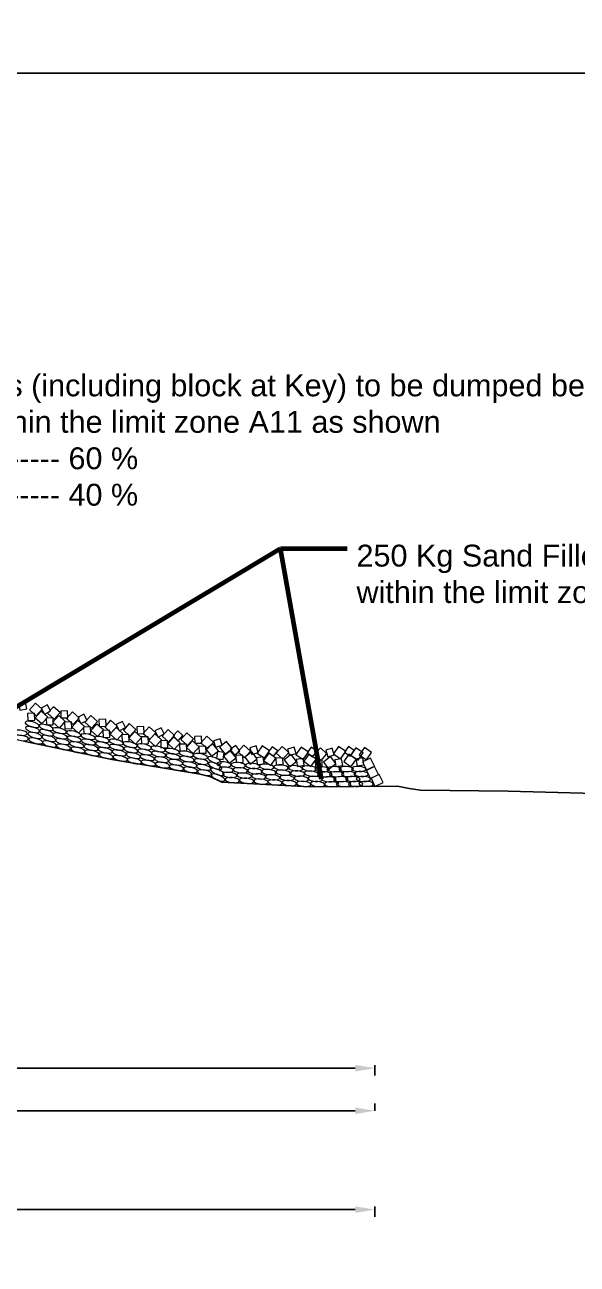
# Model space of a CAD drawing. Header units: inches. Extents: x -885 to 26362, y -28010 to 990.
# Drawn here: x -428.9 to -401, y -13298.7 to -13236 of the extents above; entities that cross this region are included whole.
import ezdxf

# ---------------------------------------------------------------- set-up
doc = ezdxf.new("R2010")
doc.units = ezdxf.units.IN
doc.header["$MEASUREMENT"] = 0
doc.header["$PDMODE"] = 3
doc.linetypes.add('HIDDEN', pattern=[9.525, 6.35, -3.175])
doc.layers.add('GL', color=3, linetype='HIDDEN')
doc.layers.add('LINE', color=7, linetype='Continuous')
doc.styles.add('dim', font='isocp.shx')
doc.styles.get("Standard").update_dxf_attribs({"font": 'arial.ttf'})
doc.dimstyles.get("Standard").update_dxf_attribs({"dimtxt": 0.18, "dimasz": 0.18, "dimexe": 0.18, "dimexo": 0.0625, "dimgap": 0.09, "dimtad": 0, "dimtih": 1, "dimtoh": 1, "dimdec": 4, "dimzin": 0, "dimdsep": 46, "dimtxsty": 'Standard', "dimcen": 0.09, "dimadec": 0, "dimazin": 0, "dimtfac": 1, "dimtdec": 4, "dimtofl": 0, "dimtmove": 0, "dimatfit": 3, "dimfxl": 1, "dimtolj": 1, "dimtzin": 0, "dimarcsym": 0})
doc.dimstyles.new('STANDARD$0', dxfattribs={"dimscale": 0, "dimtxt": 8, "dimasz": 8, "dimexe": 4, "dimexo": 0, "dimgap": 2, "dimtad": 1, "dimdec": 0, "dimzin": 0, "dimdsep": 46, "dimtxsty": 'dim', "dimblk": 'DOTSMALL', "dimcen": 1, "dimclrd": 6, "dimclre": 6, "dimclrt": 256, "dimadec": 0, "dimazin": 0, "dimtfac": 1, "dimtdec": 0, "dimtix": 1, "dimtofl": 0, "dimtmove": 1, "dimatfit": 3, "dimldrblk": 'DOTSMALL', "dimfxl": 6, "dimtolj": 1, "dimtzin": 0, "dimarcsym": 0})

# ---------------------------------------------------------------- blocks, each defined once
blk = doc.blocks.new('*D99')
at = {"color": 0, "lineweight": -2, "ltscale": 0.5, "transparency": 16777216}
for p, q in [((-476.042, -13280.144), (-476.042, -13280.658)), ((-475.634, -13280.294), (-474.246, -13280.294)), ((-473.839, -13280.144), (-473.839, -13280.658)), ((-473.839, -13280.294), (-473.431, -13280.294))]:
    blk.add_line(p, q, dxfattribs=at)
at = {"color": 0, "linetype": 'Continuous', "ltscale": 0.5, "transparency": 16777216}
for points in [[(-475.634, -13280.226), (-475.634, -13280.362), (-476.042, -13280.294)], [(-474.246, -13280.226), (-474.246, -13280.362), (-473.839, -13280.294)]]:
    blk.add_solid(points, dxfattribs=at)
at = {"layer": 'Defpoints', "color": 0, "linetype": 'ByBlock', "ltscale": 0.5, "transparency": 16777216}
for p in [(4194.63, -9456.344), (4196.13, -9456.344), (4196.13, -9456.357)]:
    blk.add_point(p, dxfattribs=at)
at = {"layer": 'Defpoints', "color": 0, "linetype": 'Continuous', "ltscale": 0.5, "transparency": 16777216}
for p in [(-476.042, -13279.599), (-473.839, -13279.627), (-473.839, -13280.294)]:
    blk.add_point(p, dxfattribs=at)
at = {"layer": 'LINE', "color": 0, "lineweight": -2, "ltscale": 0.5, "transparency": 16777216}
for p, q in [((4193.63, -9456.344), (4191.783, -9456.344)), ((4194.63, -9456.344), (4194.63, -9456.164)), ((4196.13, -9456.344), (4196.13, -9456.164)), ((4197.13, -9456.344), (4198.13, -9456.344))]:
    blk.add_line(p, q, dxfattribs=at)
at = {"layer": 'LINE', "color": 0, "linetype": 'ByBlock', "ltscale": 0.5, "transparency": 16777216}
for points in [[(4193.63, -9456.178), (4193.63, -9456.511), (4194.63, -9456.344)], [(4197.13, -9456.178), (4197.13, -9456.511), (4196.13, -9456.344)]]:
    blk.add_solid(points, dxfattribs=at)
at = {"color": 0, "linetype": 'Continuous', "lineweight": -3, "ltscale": 0.5, "transparency": 16777216, "insert": (-471.465, -13280.294), "char_height": 1, "attachment_point": 5}
blk.add_mtext('\\A1;2.00m', dxfattribs=at)
at = {"layer": 'LINE', "color": 0, "linetype": 'ByBlock', "lineweight": 20, "ltscale": 0.5, "transparency": 16777216, "insert": (4189.275, -9456.344), "char_height": 0.85, "attachment_point": 5}
blk.add_mtext('\\A1;{\\H1.412x;1.50 m}', dxfattribs=at)
blk = doc.blocks.new('*D95')
at = {"color": 0, "lineweight": -2, "ltscale": 0.5, "transparency": 16777216}
for p, q in [((-474.19, -13288.595), (-474.19, -13289.109)), ((-473.19, -13288.745), (-444.699, -13288.745)), ((-412.19, -13288.745), (-440.68, -13288.745)), ((-411.19, -13288.595), (-411.19, -13289.109))]:
    blk.add_line(p, q, dxfattribs=at)
at = {"color": 0, "linetype": 'Continuous', "ltscale": 0.5, "transparency": 16777216}
for points in [[(-473.19, -13288.578), (-473.19, -13288.912), (-474.19, -13288.745)], [(-412.19, -13288.578), (-412.19, -13288.912), (-411.19, -13288.745)]]:
    blk.add_solid(points, dxfattribs=at)
at = {"layer": 'Defpoints', "color": 0, "linetype": 'Continuous', "ltscale": 0.5, "transparency": 16777216}
for p in [(-474.19, -13288.146), (-411.19, -13288.146), (-411.19, -13288.745)]:
    blk.add_point(p, dxfattribs=at)
at = {"color": 0, "linetype": 'Continuous', "lineweight": -3, "ltscale": 0.5, "transparency": 16777216, "insert": (-442.69, -13288.745), "char_height": 0.85, "attachment_point": 5}
blk.add_mtext('\\A1;63.00m', dxfattribs=at)
blk = doc.blocks.new('*D96')
at = {"color": 0, "lineweight": -2, "ltscale": 0.5, "transparency": 16777216}
for p, q in [((-476.04, -13295.901), (-476.04, -13295.537)), ((-475.04, -13295.901), (-444.662, -13295.901)), ((-412.19, -13295.901), (-440.642, -13295.901)), ((-411.19, -13295.751), (-411.19, -13296.265))]:
    blk.add_line(p, q, dxfattribs=at)
at = {"color": 0, "linetype": 'Continuous', "ltscale": 0.5, "transparency": 16777216}
for points in [[(-475.04, -13295.734), (-475.04, -13296.067), (-476.04, -13295.901)], [(-412.19, -13295.734), (-412.19, -13296.067), (-411.19, -13295.901)]]:
    blk.add_solid(points, dxfattribs=at)
at = {"layer": 'Defpoints', "color": 0, "linetype": 'Continuous', "ltscale": 0.5, "transparency": 16777216}
for p in [(-411.19, -13295.215), (-476.04, -13295.985), (-411.19, -13295.901)]:
    blk.add_point(p, dxfattribs=at)
at = {"color": 0, "linetype": 'Continuous', "lineweight": -3, "ltscale": 0.5, "transparency": 16777216, "insert": (-442.652, -13295.901), "char_height": 0.85, "attachment_point": 5}
blk.add_mtext('\\A1;64.85m', dxfattribs=at)
blk = doc.blocks.new('*D97')
at = {"color": 0, "lineweight": -2, "ltscale": 0.5, "transparency": 16777216}
for p, q in [((-411.19, -13290.9), (-411.19, -13290.536)), ((-476.04, -13290.75), (-476.04, -13291.264)), ((-475.04, -13290.9), (-445.126, -13290.9)), ((-412.19, -13290.9), (-439.973, -13290.9))]:
    blk.add_line(p, q, dxfattribs=at)
at = {"color": 0, "linetype": 'Continuous', "ltscale": 0.5, "transparency": 16777216}
for points in [[(-475.04, -13290.733), (-475.04, -13291.067), (-476.04, -13290.9)], [(-412.19, -13290.733), (-412.19, -13291.067), (-411.19, -13290.9)]]:
    blk.add_solid(points, dxfattribs=at)
at = {"layer": 'Defpoints', "color": 0, "linetype": 'Continuous', "ltscale": 0.5, "transparency": 16777216}
for p in [(-476.04, -13289.486), (-476.04, -13290.9), (-411.19, -13290.9)]:
    blk.add_point(p, dxfattribs=at)
at = {"color": 0, "linetype": 'Continuous', "lineweight": -3, "ltscale": 0.5, "transparency": 16777216, "insert": (-442.549, -13290.9), "char_height": 0.85, "attachment_point": 5}
blk.add_mtext('\\A1;Zone-A11', dxfattribs=at)

msp = doc.modelspace()

# ---------------------------------------------------------------- linework, layer by layer
at = {"layer": 'GL'}
msp.add_lwpolyline([(-428.964809, -13272.196055), (-424.486209, -13273.137455), (-420.031009, -13273.872055), (-419.480309, -13274.003855), (-418.926609, -13274.273055), (-414.473409, -13274.515655), (-410.043509, -13274.480055), (-409.467509, -13274.593655), (-408.888409, -13274.683755), (-404.460609, -13274.731755), (-400.056009, -13274.848955)], dxfattribs=at)
at = {"layer": 'LINE', "color": 7, "lineweight": -2, "ltscale": 0.5}
msp.add_lwpolyline([(-528.227449, -13364.141236), (-528.227449, -13238.405176), (-350.41888, -13238.405176), (-350.41888, -13364.141236), (-528.227449, -13364.141236)], close=True, dxfattribs=at)
at = {"layer": 'LINE', "color": 0, "linetype": 'ByBlock', "lineweight": 18, "ltscale": 0.5}
for points in [[(-428.797039, -13270.567771), (-428.859098, -13270.223316), (-429.203552, -13270.285376), (-429.141493, -13270.62983), (-428.797039, -13270.567771)], [(-428.356028, -13270.286728), (-428.65654, -13270.62168), (-428.321588, -13270.922192), (-428.021077, -13270.58724), (-428.356028, -13270.286728)], [(-427.592495, -13270.680905), (-427.751035, -13270.368871), (-428.063069, -13270.527411), (-427.904529, -13270.839445), (-427.592495, -13270.680905)], [(-427.448726, -13270.457704), (-427.749238, -13270.792656), (-427.414286, -13271.093168), (-427.113774, -13270.758216), (-427.448726, -13270.457704)], [(-428.391919, -13271.138967), (-428.405169, -13270.789218), (-428.754918, -13270.802467), (-428.741668, -13271.152217), (-428.391919, -13271.138967)], [(-428.064006, -13270.681625), (-428.364518, -13271.016577), (-428.029566, -13271.317088), (-427.729054, -13270.982137), (-428.064006, -13270.681625)], [(-427.455375, -13271.368798), (-427.468625, -13271.019049), (-427.818374, -13271.032298), (-427.805124, -13271.382047), (-427.455375, -13271.368798)], [(-427.182898, -13270.907925), (-427.48341, -13271.242877), (-427.148458, -13271.543389), (-426.847946, -13271.208437), (-427.182898, -13270.907925)], [(-426.71617, -13271.01418), (-426.72942, -13270.664431), (-427.079169, -13270.677681), (-427.065919, -13271.02743), (-426.71617, -13271.01418)], [(-426.519071, -13271.569982), (-426.53232, -13271.220233), (-426.88207, -13271.233483), (-426.86882, -13271.583232), (-426.519071, -13271.569982)], [(-426.48318, -13270.717744), (-426.783692, -13271.052696), (-426.44874, -13271.353207), (-426.148228, -13271.018256), (-426.48318, -13270.717744)], [(-426.215701, -13271.156732), (-426.516213, -13271.491684), (-426.181261, -13271.792196), (-425.880749, -13271.457244), (-426.215701, -13271.156732)], [(-425.74419, -13271.156013), (-425.90273, -13270.843979), (-426.214764, -13271.002519), (-426.056224, -13271.314552), (-425.74419, -13271.156013)], [(-425.551457, -13270.911387), (-425.851968, -13271.246339), (-425.517017, -13271.54685), (-425.216505, -13271.211899), (-425.551457, -13270.911387)], [(-424.788265, -13271.441056), (-424.801515, -13271.091307), (-425.151264, -13271.104556), (-425.138014, -13271.454305), (-424.788265, -13271.441056)], [(-424.555275, -13271.144619), (-424.855787, -13271.479571), (-424.520835, -13271.780083), (-424.220323, -13271.445131), (-424.555275, -13271.144619)], [(-423.804914, -13271.516565), (-423.963454, -13271.204531), (-424.275488, -13271.363071), (-424.116948, -13271.675104), (-423.804914, -13271.516565)], [(-425.558105, -13271.82248), (-425.571355, -13271.472731), (-425.921104, -13271.485981), (-425.907855, -13271.83573), (-425.558105, -13271.82248)], [(-425.254993, -13271.334801), (-425.555504, -13271.669753), (-425.220553, -13271.970264), (-424.920041, -13271.635312), (-425.254993, -13271.334801)], [(-424.591166, -13271.996858), (-424.604415, -13271.647108), (-424.954164, -13271.660358), (-424.940915, -13272.010107), (-424.591166, -13271.996858)], [(-424.276425, -13271.517284), (-424.576937, -13271.852236), (-424.241985, -13272.152748), (-423.941473, -13271.817796), (-424.276425, -13271.517284)], [(-423.611828, -13271.306988), (-423.912339, -13271.64194), (-423.577388, -13271.942451), (-423.276876, -13271.6075), (-423.611828, -13271.306988)], [(-423.327739, -13271.712215), (-423.62825, -13272.047167), (-423.293298, -13272.347679), (-422.992787, -13272.012727), (-423.327739, -13271.712215)], [(-422.861011, -13271.81847), (-422.874261, -13271.468721), (-423.22401, -13271.481971), (-423.21076, -13271.83172), (-422.861011, -13271.81847)], [(-422.60832, -13271.473509), (-422.908832, -13271.80846), (-422.57388, -13272.108972), (-422.273369, -13271.77402), (-422.60832, -13271.473509)], [(-422.314989, -13271.835628), (-422.615501, -13272.17058), (-422.280549, -13272.471092), (-421.980038, -13272.13614), (-422.314989, -13271.835628)], [(-421.843478, -13271.834909), (-422.002018, -13271.522875), (-422.314052, -13271.681415), (-422.155512, -13271.993448), (-421.843478, -13271.834909)], [(-421.653785, -13271.611797), (-421.954297, -13271.946749), (-421.619345, -13272.247261), (-421.318834, -13271.912309), (-421.653785, -13271.611797)], [(-421.139616, -13272.178506), (-420.901788, -13271.921723), (-421.158572, -13271.683894), (-421.3964, -13271.940678), (-421.139616, -13272.178506)], [(-420.700412, -13271.785791), (-421.000924, -13272.120742), (-420.665972, -13272.421254), (-420.36546, -13272.086302), (-420.700412, -13271.785791)], [(-423.618477, -13272.218081), (-423.631726, -13271.868332), (-423.981476, -13271.881582), (-423.968226, -13272.231331), (-423.618477, -13272.218081)], [(-422.644211, -13272.325747), (-422.657461, -13271.975998), (-423.00721, -13271.989248), (-422.99396, -13272.338997), (-422.644211, -13272.325747)], [(-421.660434, -13272.522891), (-421.673684, -13272.173141), (-422.023433, -13272.186391), (-422.010183, -13272.53614), (-421.660434, -13272.522891)], [(-421.368746, -13271.989057), (-421.669257, -13272.324009), (-421.334305, -13272.62452), (-421.033794, -13272.289569), (-421.368746, -13271.989057)], [(-420.707061, -13272.696884), (-420.720311, -13272.347135), (-421.07006, -13272.360385), (-421.05681, -13272.710134), (-420.707061, -13272.696884)], [(-420.416323, -13272.191018), (-420.716835, -13272.52597), (-420.381883, -13272.826482), (-420.081371, -13272.49153), (-420.416323, -13272.191018)], [(-419.949596, -13272.297273), (-419.962845, -13271.947524), (-420.312594, -13271.960774), (-420.299345, -13272.310523), (-419.949596, -13272.297273)], [(-419.732795, -13272.80455), (-419.746045, -13272.4548), (-420.095794, -13272.46805), (-420.082545, -13272.817799), (-419.732795, -13272.80455)], [(-419.696905, -13271.952311), (-419.997417, -13272.287263), (-419.662465, -13272.587775), (-419.361953, -13272.252823), (-419.696905, -13271.952311)], [(-419.383752, -13272.330729), (-419.738517, -13272.607571), (-419.461675, -13272.962336), (-419.10691, -13272.685494), (-419.383752, -13272.330729)], [(-418.919472, -13272.412995), (-419.020628, -13272.077931), (-419.355691, -13272.179087), (-419.254536, -13272.51415), (-418.919472, -13272.412995)], [(-418.693477, -13272.226746), (-419.048243, -13272.503588), (-418.7714, -13272.858354), (-418.416635, -13272.581511), (-418.693477, -13272.226746)], [(-418.298953, -13272.910838), (-418.019648, -13272.699914), (-418.230573, -13272.420609), (-418.509877, -13272.631534), (-418.298953, -13272.910838)], [(-417.819532, -13272.41091), (-418.120044, -13272.745862), (-417.785092, -13273.046373), (-417.48458, -13272.711422), (-417.819532, -13272.41091)], [(-417.087117, -13272.767776), (-417.188273, -13272.432712), (-417.523336, -13272.533868), (-417.422181, -13272.868931), (-417.087117, -13272.767776)], [(-416.891385, -13272.432268), (-417.148683, -13272.801454), (-416.779498, -13273.058751), (-416.5222, -13272.689566), (-416.891385, -13272.432268)], [(-416.312595, -13272.969514), (-416.107951, -13272.685576), (-416.39189, -13272.480932), (-416.596533, -13272.764871), (-416.312595, -13272.969514)], [(-415.881387, -13272.477965), (-416.181899, -13272.812917), (-415.846947, -13273.113429), (-415.546436, -13272.778477), (-415.881387, -13272.477965)], [(-413.035593, -13272.466611), (-413.292891, -13272.835796), (-412.923706, -13273.093094), (-412.666408, -13272.723909), (-413.035593, -13272.466611)], [(-412.450222, -13272.964429), (-412.245579, -13272.680491), (-412.529517, -13272.475847), (-412.73416, -13272.759786), (-412.450222, -13272.964429)], [(-418.860352, -13273.122452), (-418.811848, -13272.775829), (-419.158471, -13272.727325), (-419.206975, -13273.073947), (-418.860352, -13273.122452)], [(-418.491168, -13272.684024), (-418.845933, -13272.960867), (-418.569091, -13273.315632), (-418.214326, -13273.03879), (-418.491168, -13272.684024)], [(-417.855423, -13273.263148), (-417.868672, -13272.913399), (-418.218422, -13272.926649), (-418.205172, -13273.276398), (-417.855423, -13273.263148)], [(-417.420119, -13272.741732), (-417.774884, -13273.018574), (-417.498042, -13273.373339), (-417.143277, -13273.096497), (-417.420119, -13272.741732)], [(-416.786574, -13273.337337), (-416.842492, -13272.991833), (-417.187996, -13273.047752), (-417.132078, -13273.393256), (-416.786574, -13273.337337)], [(-416.563171, -13272.809505), (-416.820469, -13273.178691), (-416.451283, -13273.435989), (-416.193985, -13273.066803), (-416.563171, -13272.809505)], [(-415.83834, -13273.392626), (-415.85159, -13273.042877), (-416.201339, -13273.056127), (-416.188089, -13273.405876), (-415.83834, -13273.392626)], [(-415.429326, -13272.87121), (-415.784092, -13273.148052), (-415.507249, -13273.502817), (-415.152484, -13273.225975), (-415.429326, -13272.87121)], [(-415.175262, -13272.834831), (-415.276418, -13272.499768), (-415.611481, -13272.600923), (-415.510326, -13272.935987), (-415.175262, -13272.834831)], [(-414.926916, -13272.502598), (-415.184214, -13272.871783), (-414.815029, -13273.129081), (-414.557731, -13272.759896), (-414.926916, -13272.502598)], [(-414.766201, -13273.420809), (-414.822119, -13273.075305), (-415.167623, -13273.131224), (-415.111705, -13273.476728), (-414.766201, -13273.420809)], [(-414.536217, -13272.85355), (-414.793515, -13273.222735), (-414.424329, -13273.480033), (-414.167031, -13273.110848), (-414.536217, -13272.85355)], [(-414.341545, -13273.000416), (-414.136902, -13272.716478), (-414.42084, -13272.511835), (-414.625484, -13272.795773), (-414.341545, -13273.000416)], [(-413.950612, -13272.537265), (-414.251124, -13272.872217), (-413.916172, -13273.172728), (-413.615661, -13272.837776), (-413.950612, -13272.537265)], [(-413.442681, -13272.97979), (-413.797446, -13273.256632), (-413.520604, -13273.611398), (-413.165839, -13273.334555), (-413.442681, -13272.97979)], [(-413.244487, -13272.894131), (-413.345643, -13272.559067), (-413.680706, -13272.660223), (-413.579551, -13272.995286), (-413.244487, -13272.894131)], [(-412.819007, -13273.434103), (-412.874926, -13273.088599), (-413.22043, -13273.144517), (-413.164512, -13273.490021), (-412.819007, -13273.434103)], [(-412.513344, -13272.866731), (-412.770641, -13273.235916), (-412.401456, -13273.493214), (-412.144158, -13273.124028), (-412.513344, -13272.866731)], [(-412.148442, -13272.533552), (-412.40574, -13272.902738), (-412.036555, -13273.160036), (-411.779257, -13272.79085), (-412.148442, -13272.533552)], [(-411.74664, -13273.394993), (-411.802558, -13273.049489), (-412.148062, -13273.105408), (-412.092144, -13273.450912), (-411.74664, -13273.394993)], [(-411.726459, -13272.525753), (-411.983757, -13272.894938), (-411.614572, -13273.152236), (-411.357274, -13272.783051), (-411.726459, -13272.525753)], [(-411.409767, -13273.054364), (-411.816758, -13273.246351), (-411.624771, -13273.653341), (-411.217781, -13273.461355), (-411.409767, -13273.054364)], [(-413.851695, -13273.501207), (-413.864945, -13273.151457), (-414.214694, -13273.164707), (-414.201444, -13273.514456), (-413.851695, -13273.501207)], [(-411.204966, -13273.488521), (-411.611956, -13273.680508), (-411.41997, -13274.087498), (-411.01298, -13273.895512), (-411.204966, -13273.488521)], [(-410.974595, -13273.890289), (-411.381586, -13274.082275), (-411.189599, -13274.489266), (-410.782609, -13274.297279), (-410.974595, -13273.890289)]]:
    msp.add_lwpolyline(points, dxfattribs=at)
at = {"layer": 'LINE', "color": 7, "lineweight": 9, "ltscale": 0.5, "extrusion": (0, 0, -1)}
for centre, major_axis in [((-428.517403, -13271.35203), (0.353878, -0.100846)), ((-429.143393, -13271.774167), (0.364508, -0.050336)), ((-428.499442, -13271.61868), (0.353878, -0.100846)), ((-428.384304, -13271.908739), (0.353878, -0.100846)), ((-427.814624, -13271.50828), (0.353878, -0.100846)), ((-427.796662, -13271.774931), (0.353878, -0.100846)), ((-427.144321, -13271.670341), (0.35801, -0.085021)), ((-427.114528, -13271.93593), (0.35801, -0.085021)), ((-426.426934, -13271.829039), (0.35801, -0.085021)), ((-425.703193, -13271.976535), (0.35801, -0.085021)), ((-429.06571, -13272.041402), (0.364508, -0.050336)), ((-428.344778, -13272.184215), (0.353878, -0.100846)), ((-427.681524, -13272.06499), (0.353878, -0.100846)), ((-427.641998, -13272.340466), (0.353878, -0.100846)), ((-426.986614, -13272.220586), (0.35801, -0.085021)), ((-426.934886, -13272.494034), (0.35801, -0.085021)), ((-426.39714, -13272.094628), (0.35801, -0.085021)), ((-426.269227, -13272.379284), (0.35801, -0.085021)), ((-426.217499, -13272.652732), (0.35801, -0.085021)), ((-425.6734, -13272.242125), (0.35801, -0.085021)), ((-425.545486, -13272.52678), (0.35801, -0.085021)), ((-424.990248, -13272.118515), (0.35801, -0.085021)), ((-424.960455, -13272.384104), (0.35801, -0.085021)), ((-424.277239, -13272.246395), (0.35801, -0.085021)), ((-424.247445, -13272.511984), (0.35801, -0.085021)), ((-423.563104, -13272.378159), (0.35801, -0.085021)), ((-423.533311, -13272.643748), (0.35801, -0.085021)), ((-422.854752, -13272.485516), (0.35801, -0.085021)), ((-422.160764, -13272.594742), (0.36076, -0.072471)), ((-425.493758, -13272.800228), (0.35801, -0.085021)), ((-424.832541, -13272.66876), (0.35801, -0.085021)), ((-424.780813, -13272.942207), (0.35801, -0.085021)), ((-424.119532, -13272.79664), (0.35801, -0.085021)), ((-424.067804, -13273.070088), (0.35801, -0.085021)), ((-423.405397, -13272.928404), (0.35801, -0.085021)), ((-423.353669, -13273.201852), (0.35801, -0.085021)), ((-422.824959, -13272.751105), (0.35801, -0.085021)), ((-422.697045, -13273.035761), (0.35801, -0.085021)), ((-422.121717, -13272.859129), (0.36076, -0.072471)), ((-421.983944, -13273.139145), (0.36076, -0.072471)), ((-421.439862, -13272.711059), (0.36076, -0.072471)), ((-421.400814, -13272.975447), (0.36076, -0.072471)), ((-421.27088, -13273.273983), (0.36076, -0.072471)), ((-420.727672, -13272.843736), (0.36076, -0.072471)), ((-420.688625, -13273.108124), (0.36076, -0.072471)), ((-420.014934, -13272.967918), (0.36076, -0.072471)), ((-419.975886, -13273.232306), (0.36076, -0.072471)), ((-419.302822, -13273.167859), (0.340367, -0.13982)), ((-422.645317, -13273.309208), (0.35801, -0.085021)), ((-421.9227, -13273.41062), (0.36076, -0.072471)), ((-421.231833, -13273.53837), (0.36076, -0.072471)), ((-420.55468, -13273.386561), (0.36076, -0.072471)), ((-420.515633, -13273.650949), (0.36076, -0.072471)), ((-419.845952, -13273.530842), (0.36076, -0.072471)), ((-419.806905, -13273.795229), (0.36076, -0.072471)), ((-419.272624, -13273.452423), (0.340367, -0.13982)), ((-419.162462, -13273.758299), (0.340367, -0.13982)), ((-418.82396, -13273.380522), (0.365657, -0.041162)), ((-418.716913, -13273.645908), (0.365657, -0.041162)), ((-418.099328, -13273.412149), (0.365657, -0.041162)), ((-417.992281, -13273.677535), (0.365657, -0.041162)), ((-417.371131, -13273.454337), (0.365657, -0.041162)), ((-417.264085, -13273.719724), (0.365657, -0.041162)), ((-416.661066, -13273.49897), (0.365657, -0.041162)), ((-416.55402, -13273.764357), (0.365657, -0.041162)), ((-415.936435, -13273.530597), (0.365657, -0.041162)), ((-415.829388, -13273.795983), (0.365657, -0.041162)), ((-415.208238, -13273.572786), (0.365657, -0.041162)), ((-415.101191, -13273.838172), (0.365657, -0.041162)), ((-414.503109, -13273.581447), (0.365657, -0.041162)), ((-414.396063, -13273.846833), (0.365657, -0.041162)), ((-413.855733, -13273.625229), (0.367747, -0.012721)), ((-413.252295, -13273.618128), (0.367747, -0.012721)), ((-413.125017, -13273.874427), (0.367747, -0.012721)), ((-412.643772, -13273.614033), (0.367747, -0.012721)), ((-412.516495, -13273.870332), (0.367747, -0.012721)), ((-412.007907, -13273.607998), (0.367747, -0.012721)), ((-411.883504, -13273.864297), (0.367747, -0.012721)), ((-419.118176, -13274.042863), (0.340367, -0.13982)), ((-418.527123, -13273.90987), (0.365657, -0.041162)), ((-418.406529, -13274.171394), (0.365657, -0.041162)), ((-417.802491, -13273.941496), (0.365657, -0.041162)), ((-417.681897, -13274.203021), (0.365657, -0.041162)), ((-417.074295, -13273.983685), (0.365657, -0.041162)), ((-416.9537, -13274.245209), (0.365657, -0.041162)), ((-416.36423, -13274.028318), (0.365657, -0.041162)), ((-416.243636, -13274.289843), (0.365657, -0.041162)), ((-415.639598, -13274.059944), (0.365657, -0.041162)), ((-415.519004, -13274.321469), (0.365657, -0.041162)), ((-414.911402, -13274.102133), (0.365657, -0.041162)), ((-414.790807, -13274.363658), (0.365657, -0.041162)), ((-414.206273, -13274.110794), (0.365657, -0.041162)), ((-414.085678, -13274.372319), (0.365657, -0.041162)), ((-413.728455, -13273.881528), (0.367747, -0.012721)), ((-413.518793, -13274.129999), (0.367747, -0.012721)), ((-413.378308, -13274.381398), (0.367747, -0.012721)), ((-412.915355, -13274.122898), (0.367747, -0.012721)), ((-412.774869, -13274.374298), (0.367747, -0.012721)), ((-412.306833, -13274.118803), (0.367747, -0.012721)), ((-412.166347, -13274.370202), (0.367747, -0.012721)), ((-411.77251, -13274.112768), (0.367747, -0.012721)), ((-411.632024, -13274.364167), (0.367747, -0.012721))]:
    msp.add_ellipse(centre, major_axis=major_axis, ratio=0.34736681, dxfattribs=at)

# ---------------------------------------------------------------- texts
at = {"layer": 'LINE', "color": 0, "linetype": 'ByBlock', "lineweight": -3, "ltscale": 0.5, "attachment_point": 1}
for s, insert, char_height, width in [('Assorted C.C Blocks (including block at Key) to be dumped below working Low WL  @ 49.00 m3 / m (Excluding Void) within the limit zone A11 as shown\\P500 x 500 x 500 --------- 60 %\\P400 x 400 x 400 --------- 40 %', (-443.171572, -13253.650699), 1.106199377, 71.40279665), ('250 Kg Sand Filled Geo-bag to be dumped below working Low WL @ 48.00 m³/m \\Pwithin the limit zone A11 as shown \\P ', (-412.123053, -13262.263411), 1.10619938, 60.48306885)]:
    msp.add_mtext(s, dxfattribs=dict(at, insert=insert, char_height=char_height, width=width))

# ---------------------------------------------------------------- dimensions: what is measured, and where the dimension line sits
at = {"color": 0, "linetype": 'Continuous', "lineweight": -3, "ltscale": 0.5}
for base, p1, p2, text, override, picture, middle in [((-473.838776, -13280.294211), (-476.041708, -13279.59858), (-473.838776, -13279.627478), '2.00m', {"dimscale": 1, "dimtxt": 1, "dimasz": 0.4075, "dimexe": 0.364, "dimexo": 0.219, "dimgap": 0.09, "dimtad": 0, "dimdec": 2, "dimpost": 'm', "dimtxsty": 'Standard', "dimcen": 0.09, "dimclrd": 0, "dimclre": 0, "dimclrt": 0, "dimtdec": 2, "dimtix": 0, "dimtmove": 0, "dimfxl": 0.15, "dimfxlon": 1}, '*D99', (-471.465424, -13280.294211)), ((-476.039599, -13290.900084), (-411.189599, -13290.900084), (-476.039599, -13289.48594), 'Zone-A11', {"dimscale": 1, "dimtxt": 0.85, "dimasz": 1, "dimexe": 0.364, "dimexo": 0.219, "dimgap": 0.09, "dimtad": 0, "dimdec": 2, "dimpost": 'm', "dimtxsty": 'Standard', "dimcen": 0.09, "dimclrd": 0, "dimclre": 0, "dimclrt": 0, "dimtix": 0, "dimtmove": 0, "dimfxl": 0.15, "dimfxlon": 1}, '*D97', (-442.549405, -13290.900084))]:
    dim = msp.add_linear_dim(base=base, p1=p1, p2=p2, text=text, dimstyle='STANDARD$0', override=override, dxfattribs=at)
    dim.commit()
    dim.dimension.update_dxf_attribs({"geometry": picture, "text_midpoint": middle, "dimtype": 160})
dim = msp.add_linear_dim(base=(-411.189599, -13288.745093), p1=(-474.189599, -13288.145941), p2=(-411.189599, -13288.145941), dimstyle='STANDARD$0', override={"dimscale": 1, "dimtxt": 0.85, "dimasz": 1, "dimexe": 0.364, "dimexo": 0.219, "dimgap": 0.09, "dimtad": 0, "dimdec": 2, "dimpost": 'm', "dimtxsty": 'Standard', "dimcen": 0.09, "dimclrd": 0, "dimclre": 0, "dimclrt": 0, "dimtix": 0, "dimtmove": 0, "dimfxl": 0.15, "dimfxlon": 1}, dxfattribs=at)
dim.commit()
dim.dimension.update_dxf_attribs({"geometry": '*D95', "text_midpoint": (-442.689599, -13288.745093)})
dim = msp.add_linear_dim(base=(-411.189599, -13295.900639), p1=(-476.039599, -13295.9853), p2=(-411.189599, -13295.215435), dimstyle='STANDARD$0', override={"dimscale": 1, "dimtxt": 0.85, "dimasz": 1, "dimexe": 0.364, "dimexo": 0.219, "dimgap": 0.09, "dimtad": 0, "dimdec": 2, "dimpost": 'm', "dimtxsty": 'Standard', "dimcen": 0.09, "dimclrd": 0, "dimclre": 0, "dimclrt": 0, "dimtix": 0, "dimtmove": 0, "dimfxl": 0.15, "dimfxlon": 1}, dxfattribs=at)
dim.commit()
dim.dimension.update_dxf_attribs({"geometry": '*D96', "text_midpoint": (-442.651804, -13295.900639), "dimtype": 160})
at = {"layer": 'LINE', "color": 0, "linetype": 'ByBlock', "lineweight": 20, "ltscale": 0.5}
dim = msp.add_linear_dim(base=(4196.12982, -9456.344223), p1=(4194.62982, -9456.344223), p2=(4196.12982, -9456.357156), text='{\\H1.412x;1.50 m}', dimstyle='Standard', override={"dimtxt": 0.85, "dimasz": 1, "dimdec": 2, "dimlfac": 1, "dimpost": 'm', "dimfxl": 0.15, "dimfxlon": 1}, dxfattribs=at)
dim.commit()
dim.dimension.update_dxf_attribs({"geometry": '*D99', "text_midpoint": (4189.275269, -9456.344223), "dimtype": 160})

# ---------------------------------------------------------------- leaders
at = {"layer": 'LINE', "color": 7, "lineweight": 13, "ltscale": 0.5}
for points in [[(-431.252291, -13271.616071), (-415.962644, -13262.456955), (-412.595446, -13262.449163)], [(-413.88654, -13274.117278), (-415.962644, -13262.456955)]]:
    msp.add_leader(points, dimstyle='Standard', override={"dimtxt": 0.9, "dimasz": 0.7, "dimclrd": 7, "dimclre": 7, "dimclrt": 7, "dimlwd": 65535, "dimlwe": 65535}, dxfattribs=at)

doc.saveas('drawing.dxf')
